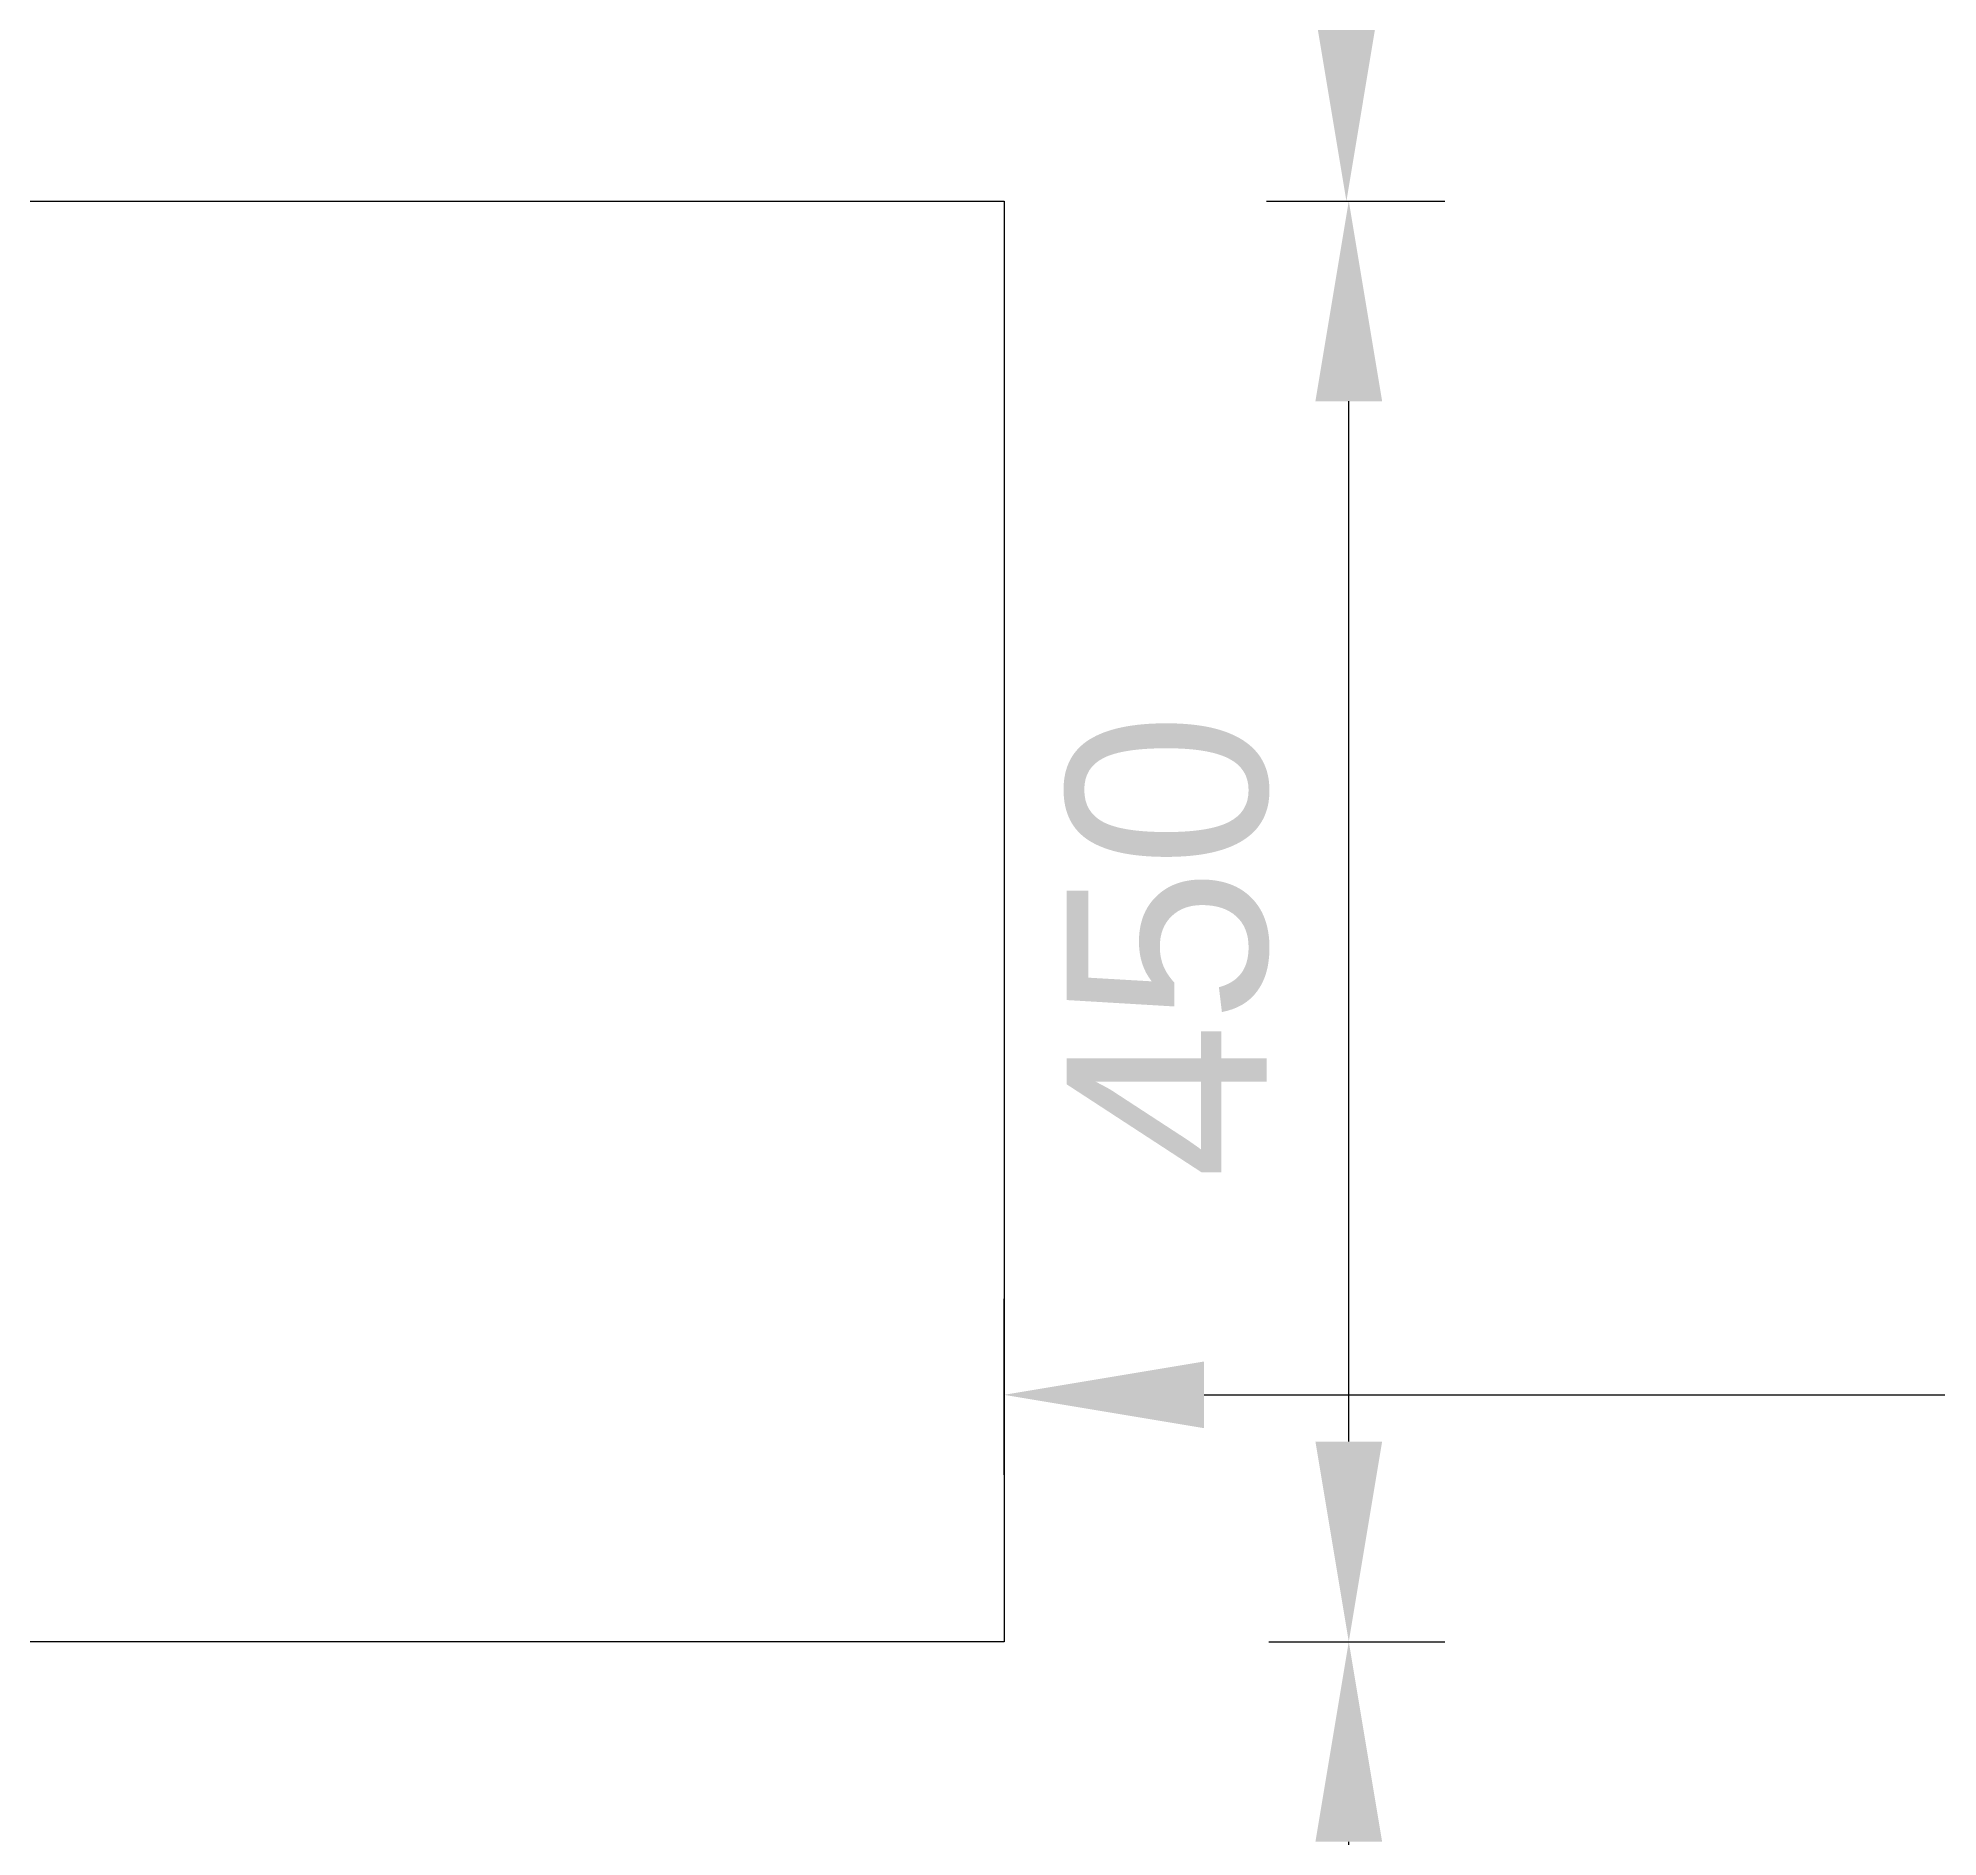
# Model space of a CAD drawing. Extents: x 681461 to 804584, y -183990 to -115925.
# Drawn here: x 689664 to 690257, y -152700 to -152138 of the extents above; entities that cross this region are included whole.
import ezdxf

# ---------------------------------------------------------------- set-up
doc = ezdxf.new("R2010")
doc.units = 0
doc.header["$LTSCALE"] = 900
doc.header["$PDMODE"] = 34
doc.layers.get('DEFPOINTS').update_dxf_attribs({"color": 3, "linetype": 'CONTINUOUS'})
doc.layers.add('DOOR', color=163, linetype='CONTINUOUS')
doc.styles.add('ROMANS', font='arial.ttf')
doc.dimstyles.get("Standard").update_dxf_attribs({"dimtxt": 2.5, "dimasz": 2.5, "dimexe": 1.25, "dimexo": 0.625, "dimtad": 1, "dimcen": 2.5, "dimazin": 3, "dimtfac": 1, "dimtmove": 0, "dimatfit": 3})

# ---------------------------------------------------------------- blocks, each defined once
blk = doc.blocks.new('*D13')
at = {"layer": 'DEFPOINTS', "color": 0, "linetype": 'BYBLOCK'}
for p in [(689965.4, -152639.07), (690073.09, -152639.07), (689965.4, -153339.07)]:
    blk.add_point(p, dxfattribs=at)
at = {"layer": 'DOOR', "color": 0, "linetype": 'BYBLOCK'}
for p, q in [((690048.09, -152639.07), (690103.09, -152639.07)), ((690048.09, -153339.07), (690103.09, -153339.07))]:
    blk.add_line(p, q, dxfattribs=at)
at = {"layer": 'DOOR', "color": 3, "linetype": 'BYBLOCK'}
blk.add_line((690073.09, -153276.57), (690073.09, -152701.57), dxfattribs=at)
for points in [[(690062.67, -152701.57), (690083.51, -152701.57), (690073.09, -152639.07)], [(690062.67, -153276.57), (690083.51, -153276.57), (690073.09, -153339.07)]]:
    blk.add_solid(points, dxfattribs=at)
at = {"layer": 'DOOR', "color": 6, "linetype": 'CONTINUOUS', "style": 'ROMANS'}
blk.add_text('700', height=62.5, rotation=90, dxfattribs=at).set_placement((690047.43, -153069.43))
blk = doc.blocks.new('*D14')
at = {"layer": 'DEFPOINTS', "color": 0, "linetype": 'BYBLOCK'}
for p in [(689965.4, -152189.07), (690073.09, -152189.07), (689965.4, -152639.07)]:
    blk.add_point(p, dxfattribs=at)
at = {"layer": 'DOOR', "color": 0, "linetype": 'BYBLOCK'}
for p, q in [((690048.09, -152189.07), (690103.09, -152189.07)), ((690048.09, -152639.07), (690103.09, -152639.07))]:
    blk.add_line(p, q, dxfattribs=at)
at = {"layer": 'DOOR', "color": 3, "linetype": 'BYBLOCK'}
blk.add_line((690073.09, -152576.57), (690073.09, -152251.57), dxfattribs=at)
for points in [[(690062.67, -152251.57), (690083.51, -152251.57), (690073.09, -152189.07)], [(690062.67, -152576.57), (690083.51, -152576.57), (690073.09, -152639.07)]]:
    blk.add_solid(points, dxfattribs=at)
at = {"layer": 'DOOR', "color": 6, "linetype": 'CONTINUOUS', "style": 'ROMANS'}
blk.add_text('450', height=62.5, rotation=90, dxfattribs=at).set_placement((690047.43, -152494.43))
blk = doc.blocks.new('*D15')
at = {"layer": 'DEFPOINTS', "color": 0, "linetype": 'BYBLOCK'}
for p in [(689965.4, -151489.07), (690072.35, -151489.07), (689965.4, -152189.07)]:
    blk.add_point(p, dxfattribs=at)
at = {"layer": 'DOOR', "color": 0, "linetype": 'BYBLOCK'}
for p, q in [((690047.35, -151489.07), (690102.35, -151489.07)), ((690047.35, -152189.07), (690102.35, -152189.07))]:
    blk.add_line(p, q, dxfattribs=at)
at = {"layer": 'DOOR', "color": 3, "linetype": 'BYBLOCK'}
blk.add_line((690072.35, -152126.57), (690072.35, -151551.57), dxfattribs=at)
for points in [[(690061.93, -151551.57), (690082.76, -151551.57), (690072.35, -151489.07)], [(690061.93, -152126.57), (690082.76, -152126.57), (690072.35, -152189.07)]]:
    blk.add_solid(points, dxfattribs=at)
at = {"layer": 'DOOR', "color": 6, "linetype": 'CONTINUOUS', "style": 'ROMANS'}
blk.add_text('700', height=62.5, rotation=90, dxfattribs=at).set_placement((690046.68, -151919.43))
blk = doc.blocks.new('*D26')
at = {"layer": 'DEFPOINTS', "color": 0, "linetype": 'BYBLOCK'}
for p in [(690707.29, -152561.95), (689965.4, -152639.07), (690707.29, -152639.07)]:
    blk.add_point(p, dxfattribs=at)
at = {"layer": 'DOOR', "color": 0, "linetype": 'BYBLOCK'}
for p, q in [((689965.4, -152586.95), (689965.4, -152531.95)), ((690707.29, -152586.95), (690707.29, -152531.95))]:
    blk.add_line(p, q, dxfattribs=at)
at = {"layer": 'DOOR', "color": 3, "linetype": 'BYBLOCK'}
blk.add_line((690027.9, -152561.95), (690644.79, -152561.95), dxfattribs=at)
for points in [[(690027.9, -152551.53), (690027.9, -152572.37), (689965.4, -152561.95)], [(690644.79, -152551.53), (690644.79, -152572.37), (690707.29, -152561.95)]]:
    blk.add_solid(points, dxfattribs=at)
at = {"layer": 'DOOR', "color": 6, "linetype": 'CONTINUOUS', "style": 'ROMANS'}
blk.add_text('742', height=62.5, dxfattribs=at).set_placement((690255.99, -152536.82))

msp = doc.modelspace()

# ---------------------------------------------------------------- linework, layer by layer
at = {"layer": 'DOOR', "color": 30, "linetype": 'BYBLOCK'}
msp.add_lwpolyline([(689065.402, -152189.075), (689965.402, -152189.075), (689965.402, -152639.075), (689065.402, -152639.075)], close=True, dxfattribs=at)

# ---------------------------------------------------------------- dimensions: what is measured, and where the dimension line sits
for base, p1, p2, picture, middle in [((690072.345, -151489.075), (689965.402, -152189.075), (689965.402, -151489.075), '*D15', (690015.435, -151839.075)), ((690073.09, -152189.075), (689965.402, -152639.075), (689965.402, -152189.075), '*D14', (690016.179, -152414.075)), ((690073.09, -152639.075), (689965.402, -153339.075), (689965.402, -152639.075), '*D13', (690016.179, -152989.075))]:
    dim = msp.add_linear_dim(base=base, p1=p1, p2=p2, angle=90, dimstyle='Standard', dxfattribs=at)
    dim.commit()
    dim.dimension.update_dxf_attribs({"geometry": picture, "text_midpoint": middle})
dim = msp.add_linear_dim(base=(690707.292, -152561.949), p1=(689965.402, -152639.075), p2=(690707.292, -152639.075), dimstyle='Standard', dxfattribs=at)
dim.commit()
dim.dimension.update_dxf_attribs({"geometry": '*D26', "text_midpoint": (690336.347, -152505.572)})

doc.saveas('drawing.dxf')
